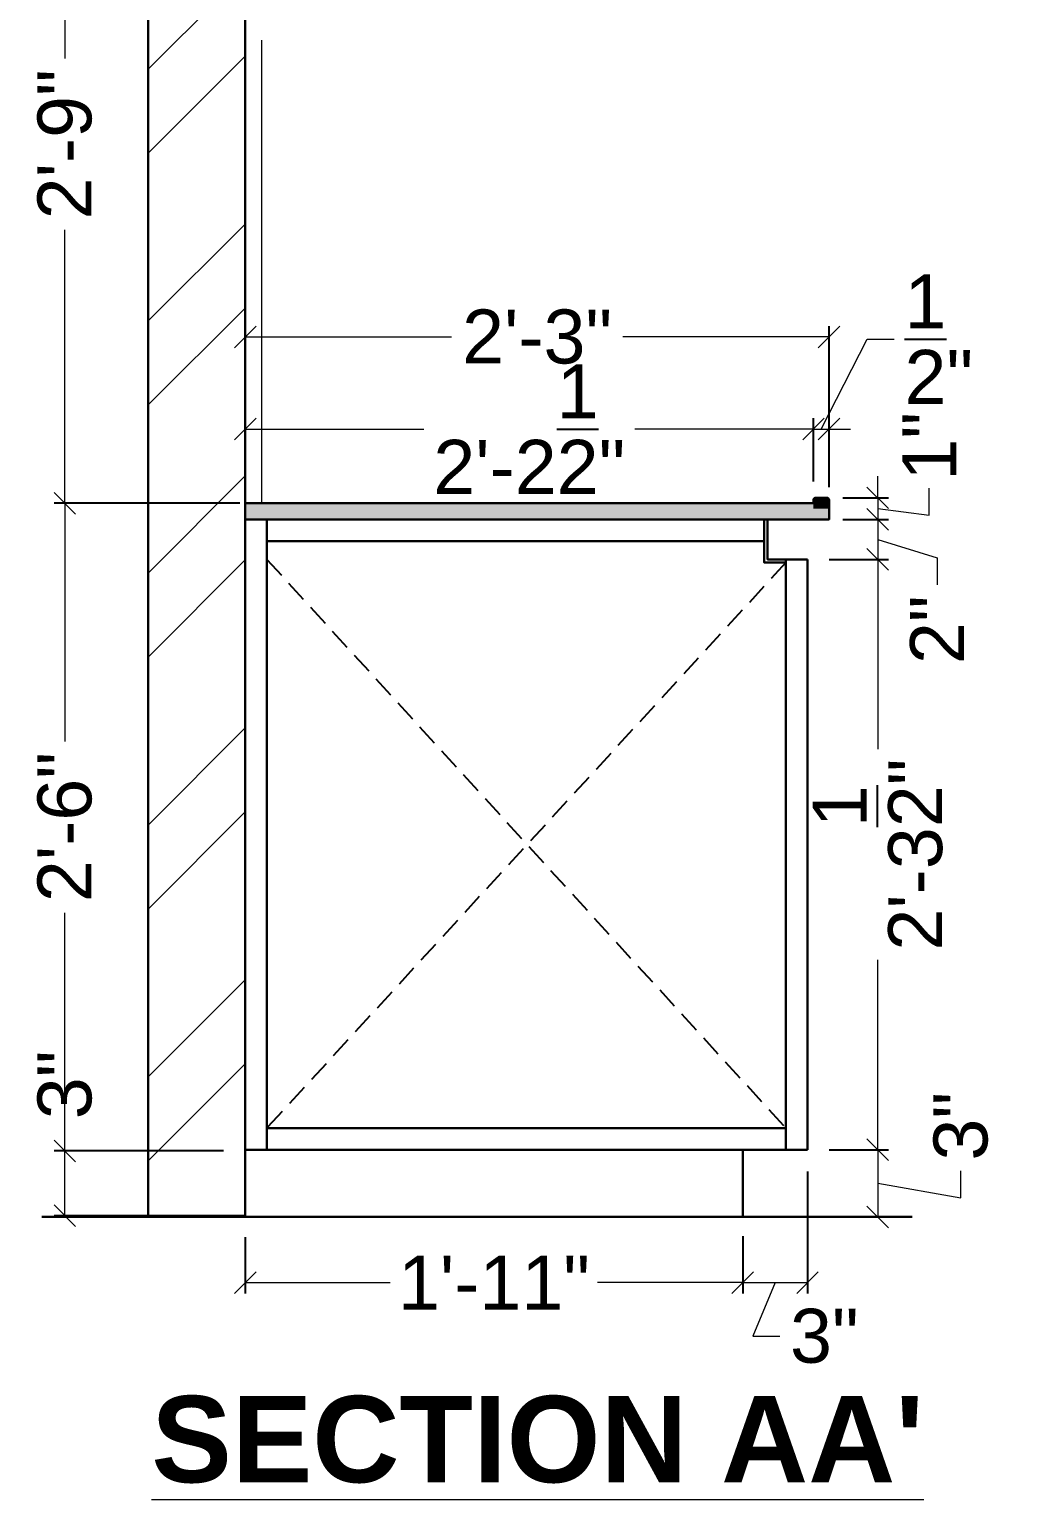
# Model space of a CAD drawing. Header units: millimetres. Extents: x 56222 to 3066687, y -650199 to -121287.
# Drawn here: x 132775.2 to 132820.7, y -185463.2 to -185395.1 of the extents above; entities that cross this region are included whole.
import ezdxf

# ---------------------------------------------------------------- set-up
doc = ezdxf.new("R2010")
doc.units = ezdxf.units.MM
doc.header["$MEASUREMENT"] = 0
doc.header["$PDMODE"] = 35
doc.linetypes.add('DASHED', pattern=[0.75, 0.5, -0.25])
doc.linetypes.add('DASHEDX2', pattern=[1.5, 1, -0.5])
doc.layers.get('Defpoints').update_dxf_attribs({"color": 220})
for name, color, linetype, lineweight in [('COLUMN', 1, 'Continuous', 30), ('DIM.', 250, 'Continuous', 13), ('dim05', 1, 'Continuous', 13), ('FURNITURE', 32, 'Continuous', 9), ('furniture dimensions', 1, 'DASHED', 0), ('hatch-wall', 8, 'Continuous', 9), ('wall', 7, 'Continuous', 30), ('XX~SLAB ( BEAM )~ ( DIM )', 7, 'Continuous', 9)]:
    doc.layers.add(name, color=color, linetype=linetype, lineweight=lineweight)
doc.styles.add('Arial', font='arial.ttf')
doc.styles.get("Standard").update_dxf_attribs({"font": 'arial.ttf', "height": 6})
doc.dimstyles.new('ISO-25', dxfattribs={"dimtxt": 2.5, "dimasz": 1, "dimexe": 0.5, "dimexo": 1, "dimtad": 0, "dimdec": 1, "dimlunit": 4, "dimtxsty": 'Standard', "dimblk": 'OBLIQUE', "dimcen": 2.5, "dimclrd": 1, "dimclre": 1, "dimclrt": 5, "dimadec": 0, "dimazin": 0, "dimtfac": 1, "dimtdec": 1, "dimtmove": 0, "dimatfit": 3, "dimfxl": 1, "dimlwd": -1, "dimarcsym": 0})

# ---------------------------------------------------------------- blocks, each defined once
blk = doc.blocks.new('_Oblique')
at = {"layer": 'wall', "color": 0, "lineweight": -2}
blk.add_line((-0.5, -0.5), (0.5, 0.5), dxfattribs=at)
blk = doc.blocks.new('*D594')
at = {"layer": 'Defpoints', "color": 0, "lineweight": 30, "transparency": 16777216}
for p in [(132776.818, -185447.029), (132785.175, -185447.029), (132785.175, -185450.029)]:
    blk.add_point(p, dxfattribs=at)
at = {"layer": 'dim05', "color": 1, "linetype": 'Continuous', "transparency": 16777216}
for p, q in [((132776.818, -185447.029), (132776.818, -185446.029)), ((132776.818, -185450.029), (132776.818, -185447.029))]:
    blk.add_line(p, q, dxfattribs=at)
at = {"layer": 'dim05', "color": 1, "linetype": 'Continuous', "lineweight": -2, "transparency": 16777216}
for p, q in [((132784.175, -185447.029), (132776.318, -185447.029)), ((132784.175, -185450.029), (132776.318, -185450.029))]:
    blk.add_line(p, q, dxfattribs=at)
at = {"layer": 'dim05', "color": 1, "transparency": 16777216}
for p, rotation in [((132776.818, -185447.029), 90), ((132776.818, -185450.029), 270)]:
    blk.add_blockref('_Oblique', p, dxfattribs=dict(at, rotation=rotation))
at = {"layer": 'dim05', "color": 5, "lineweight": 25, "transparency": 16777216, "insert": (132776.818, -185443.968), "char_height": 2.5, "attachment_point": 5, "rotation": 90, "style": 'Arial'}
blk.add_mtext('3"', dxfattribs=at)
blk = doc.blocks.new('*D595')
at = {"layer": 'Defpoints', "color": 0, "lineweight": 30, "transparency": 16777216}
for p in [(132776.818, -185417.03), (132785.175, -185417.03), (132785.175, -185447.029)]:
    blk.add_point(p, dxfattribs=at)
at = {"layer": 'dim05', "color": 1, "linetype": 'Continuous', "lineweight": -2, "transparency": 16777216}
for p, q in [((132784.175, -185417.03), (132776.318, -185417.03)), ((132784.175, -185447.029), (132776.318, -185447.029))]:
    blk.add_line(p, q, dxfattribs=at)
at = {"layer": 'dim05', "color": 1, "linetype": 'Continuous', "transparency": 16777216}
for p, q in [((132776.818, -185417.03), (132776.818, -185428.06)), ((132776.818, -185447.029), (132776.818, -185435.999))]:
    blk.add_line(p, q, dxfattribs=at)
at = {"layer": 'dim05', "color": 1, "transparency": 16777216}
for p, rotation in [((132776.818, -185417.03), 90), ((132776.818, -185447.029), 270)]:
    blk.add_blockref('_Oblique', p, dxfattribs=dict(at, rotation=rotation))
at = {"layer": 'dim05', "color": 5, "lineweight": 25, "transparency": 16777216, "insert": (132776.818, -185432.029), "char_height": 2.5, "attachment_point": 5, "rotation": 90, "style": 'Arial'}
blk.add_mtext('2\'-6"', dxfattribs=at)
blk = doc.blocks.new('*D596')
at = {"layer": 'Defpoints', "color": 0, "lineweight": 30, "transparency": 16777216}
for p in [(132776.818, -185383.78), (132786.175, -185383.78), (132785.925, -185417.03)]:
    blk.add_point(p, dxfattribs=at)
at = {"layer": 'dim05', "color": 1, "linetype": 'Continuous', "lineweight": -2, "transparency": 16777216}
for p, q in [((132785.175, -185383.78), (132776.318, -185383.78)), ((132784.925, -185417.03), (132776.318, -185417.03))]:
    blk.add_line(p, q, dxfattribs=at)
at = {"layer": 'dim05', "color": 1, "linetype": 'Continuous', "transparency": 16777216}
for p, q in [((132776.818, -185383.78), (132776.818, -185396.435)), ((132776.818, -185417.03), (132776.818, -185404.374))]:
    blk.add_line(p, q, dxfattribs=at)
at = {"layer": 'dim05', "color": 1, "transparency": 16777216}
for p, rotation in [((132776.818, -185383.78), 90), ((132776.818, -185417.03), 270)]:
    blk.add_blockref('_Oblique', p, dxfattribs=dict(at, rotation=rotation))
at = {"layer": 'dim05', "color": 5, "lineweight": 25, "transparency": 16777216, "insert": (132776.818, -185400.405), "char_height": 2.5, "attachment_point": 5, "rotation": 90, "style": 'Arial'}
blk.add_mtext('2\'-9"', dxfattribs=at)
blk = doc.blocks.new('*D598')
at = {"layer": 'Defpoints', "color": 0, "lineweight": 30, "transparency": 16777216}
for p in [(132785.175, -185450.029), (132808.216, -185449.975), (132808.216, -185453.127)]:
    blk.add_point(p, dxfattribs=at)
at = {"layer": 'dim05', "color": 1, "linetype": 'Continuous', "lineweight": -2, "transparency": 16777216}
for p, q in [((132785.175, -185451.029), (132785.175, -185453.627)), ((132808.216, -185450.975), (132808.216, -185453.627))]:
    blk.add_line(p, q, dxfattribs=at)
at = {"layer": 'dim05', "color": 1, "linetype": 'Continuous', "transparency": 16777216}
for p, q in [((132785.175, -185453.127), (132791.895, -185453.127)), ((132808.216, -185453.127), (132801.497, -185453.127))]:
    blk.add_line(p, q, dxfattribs=at)
at = {"layer": 'dim05', "color": 1, "transparency": 16777216, "rotation": 180}
blk.add_blockref('_Oblique', (132785.175, -185453.127), dxfattribs=at)
at = {"layer": 'dim05', "color": 1, "transparency": 16777216}
blk.add_blockref('_Oblique', (132808.216, -185453.127), dxfattribs=at)
at = {"layer": 'dim05', "color": 5, "lineweight": 25, "transparency": 16777216, "insert": (132796.696, -185453.127), "char_height": 2.5, "attachment_point": 5, "style": 'Arial'}
blk.add_mtext('1\'-11"', dxfattribs=at)
blk = doc.blocks.new('*D599')
at = {"layer": 'Defpoints', "color": 0, "lineweight": 30, "transparency": 16777216}
for p in [(132811.216, -185446.975), (132808.216, -185450.029), (132811.216, -185453.127)]:
    blk.add_point(p, dxfattribs=at)
at = {"layer": 'dim05', "color": 1, "linetype": 'Continuous', "lineweight": -2, "transparency": 16777216}
for p, q in [((132811.216, -185447.975), (132811.216, -185453.627)), ((132808.216, -185451.029), (132808.216, -185453.627))]:
    blk.add_line(p, q, dxfattribs=at)
at = {"layer": 'dim05', "color": 1, "linetype": 'Continuous', "transparency": 16777216}
for p, q in [((132808.216, -185453.127), (132811.216, -185453.127)), ((132809.716, -185453.127), (132808.69, -185455.607)), ((132808.69, -185455.607), (132809.94, -185455.607))]:
    blk.add_line(p, q, dxfattribs=at)
at = {"layer": 'dim05', "color": 1, "transparency": 16777216, "rotation": 180}
blk.add_blockref('_Oblique', (132808.216, -185453.127), dxfattribs=at)
at = {"layer": 'dim05', "color": 1, "transparency": 16777216}
blk.add_blockref('_Oblique', (132811.216, -185453.127), dxfattribs=at)
at = {"layer": 'dim05', "color": 5, "lineweight": 25, "transparency": 16777216, "insert": (132812, -185455.607), "char_height": 2.5, "attachment_point": 5, "style": 'Arial'}
blk.add_mtext('3"', dxfattribs=at)
blk = doc.blocks.new('*D600')
at = {"layer": 'Defpoints', "color": 0, "lineweight": 30, "transparency": 16777216}
for p in [(132811.494, -185413.596), (132785.175, -185417.03), (132811.494, -185417.03)]:
    blk.add_point(p, dxfattribs=at)
at = {"layer": 'dim05', "color": 1, "linetype": 'Continuous', "lineweight": -2, "transparency": 16777216}
for p, q in [((132785.175, -185416.03), (132785.175, -185413.096)), ((132811.494, -185416.03), (132811.494, -185413.096))]:
    blk.add_line(p, q, dxfattribs=at)
at = {"layer": 'dim05', "color": 1, "linetype": 'Continuous', "transparency": 16777216}
for p, q in [((132785.175, -185413.596), (132793.454, -185413.596)), ((132811.494, -185413.596), (132803.216, -185413.596))]:
    blk.add_line(p, q, dxfattribs=at)
at = {"layer": 'dim05', "color": 1, "transparency": 16777216, "rotation": 180}
blk.add_blockref('_Oblique', (132785.175, -185413.596), dxfattribs=at)
at = {"layer": 'dim05', "color": 1, "transparency": 16777216}
blk.add_blockref('_Oblique', (132811.494, -185413.596), dxfattribs=at)
at = {"layer": 'dim05', "color": 5, "lineweight": 25, "transparency": 16777216, "insert": (132798.335, -185413.596), "char_height": 2.5, "attachment_point": 5, "style": 'Arial'}
blk.add_mtext('2\'-2{\\H1x;\\S1/2;}"', dxfattribs=at)
blk = doc.blocks.new('*D601')
at = {"layer": 'Defpoints', "color": 0, "lineweight": 30, "transparency": 16777216}
for p in [(132812.216, -185413.596), (132811.494, -185417.03), (132812.216, -185417.03)]:
    blk.add_point(p, dxfattribs=at)
at = {"layer": 'dim05', "color": 1, "linetype": 'Continuous', "transparency": 16777216}
for p, q in [((132811.855, -185413.596), (132813.977, -185409.431)), ((132813.977, -185409.431), (132815.227, -185409.431)), ((132811.494, -185413.596), (132810.494, -185413.596)), ((132811.494, -185413.596), (132812.216, -185413.596)), ((132811.494, -185413.596), (132812.216, -185413.596)), ((132812.216, -185413.596), (132813.216, -185413.596))]:
    blk.add_line(p, q, dxfattribs=at)
at = {"layer": 'dim05', "color": 1, "linetype": 'Continuous', "lineweight": -2, "transparency": 16777216}
for p, q in [((132811.494, -185416.03), (132811.494, -185413.096)), ((132812.216, -185416.03), (132812.216, -185413.096))]:
    blk.add_line(p, q, dxfattribs=at)
at = {"layer": 'dim05', "color": 1, "transparency": 16777216}
blk.add_blockref('_Oblique', (132811.494, -185413.596), dxfattribs=at)
at = {"layer": 'dim05', "color": 1, "transparency": 16777216, "rotation": 180}
blk.add_blockref('_Oblique', (132812.216, -185413.596), dxfattribs=at)
at = {"layer": 'dim05', "color": 5, "lineweight": 25, "transparency": 16777216, "insert": (132817.301, -185409.431), "char_height": 2.5, "attachment_point": 5, "style": 'Arial'}
blk.add_mtext('{\\H1x;\\S1/2;}"', dxfattribs=at)
blk = doc.blocks.new('*D602')
at = {"layer": 'Defpoints', "color": 0, "lineweight": 30, "transparency": 16777216}
for p in [(132811.856, -185416.78), (132811.856, -185417.78), (132814.472, -185417.78)]:
    blk.add_point(p, dxfattribs=at)
at = {"layer": 'dim05', "color": 1, "linetype": 'Continuous', "transparency": 16777216}
for p, q in [((132814.472, -185416.78), (132814.472, -185415.78)), ((132816.854, -185417.59), (132816.854, -185416.34)), ((132814.472, -185416.78), (132814.472, -185417.78)), ((132814.472, -185416.78), (132814.472, -185417.78)), ((132814.472, -185417.28), (132816.854, -185417.59)), ((132814.472, -185417.78), (132814.472, -185418.78))]:
    blk.add_line(p, q, dxfattribs=at)
at = {"layer": 'dim05', "color": 1, "linetype": 'Continuous', "lineweight": -2, "transparency": 16777216}
for p, q in [((132812.856, -185416.78), (132814.972, -185416.78)), ((132812.856, -185417.78), (132814.972, -185417.78))]:
    blk.add_line(p, q, dxfattribs=at)
at = {"layer": 'dim05', "color": 1, "transparency": 16777216}
for p, rotation in [((132814.472, -185416.78), 270), ((132814.472, -185417.78), 90)]:
    blk.add_blockref('_Oblique', p, dxfattribs=dict(at, rotation=rotation))
at = {"layer": 'dim05', "color": 5, "lineweight": 25, "transparency": 16777216, "insert": (132816.854, -185414.396), "char_height": 2.5, "attachment_point": 5, "rotation": 90, "style": 'Arial'}
blk.add_mtext('1"', dxfattribs=at)
blk = doc.blocks.new('*D603')
at = {"layer": 'Defpoints', "color": 0, "lineweight": 30, "transparency": 16777216}
for p in [(132812.216, -185417.78), (132811.216, -185419.63), (132814.472, -185419.63)]:
    blk.add_point(p, dxfattribs=at)
at = {"layer": 'dim05', "color": 1, "linetype": 'Continuous', "lineweight": -2, "transparency": 16777216}
for p, q in [((132813.216, -185417.78), (132814.972, -185417.78)), ((132812.216, -185419.63), (132814.972, -185419.63))]:
    blk.add_line(p, q, dxfattribs=at)
at = {"layer": 'dim05', "color": 1, "linetype": 'Continuous', "transparency": 16777216}
for p, q in [((132814.472, -185417.78), (132814.472, -185419.63)), ((132814.472, -185418.705), (132817.218, -185419.555)), ((132817.218, -185419.555), (132817.218, -185420.805))]:
    blk.add_line(p, q, dxfattribs=at)
at = {"layer": 'dim05', "color": 1, "transparency": 16777216}
for p, rotation in [((132814.472, -185417.78), 90), ((132814.472, -185419.63), 270)]:
    blk.add_blockref('_Oblique', p, dxfattribs=dict(at, rotation=rotation))
at = {"layer": 'dim05', "color": 5, "lineweight": 25, "transparency": 16777216, "insert": (132817.218, -185422.888), "char_height": 2.5, "attachment_point": 5, "rotation": 90, "style": 'Arial'}
blk.add_mtext('2"', dxfattribs=at)
blk = doc.blocks.new('*D604')
at = {"layer": 'Defpoints', "color": 0, "lineweight": 30, "transparency": 16777216}
for p in [(132811.216, -185419.63), (132811.216, -185446.975), (132814.472, -185446.975)]:
    blk.add_point(p, dxfattribs=at)
at = {"layer": 'dim05', "color": 1, "linetype": 'Continuous', "lineweight": -2, "transparency": 16777216}
for p, q in [((132812.216, -185419.63), (132814.972, -185419.63)), ((132812.216, -185446.975), (132814.972, -185446.975))]:
    blk.add_line(p, q, dxfattribs=at)
at = {"layer": 'dim05', "color": 1, "linetype": 'Continuous', "transparency": 16777216}
for p, q in [((132814.472, -185419.63), (132814.472, -185428.422)), ((132814.472, -185446.975), (132814.472, -185438.183))]:
    blk.add_line(p, q, dxfattribs=at)
at = {"layer": 'dim05', "color": 1, "transparency": 16777216}
for p, rotation in [((132814.472, -185419.63), 90), ((132814.472, -185446.975), 270)]:
    blk.add_blockref('_Oblique', p, dxfattribs=dict(at, rotation=rotation))
at = {"layer": 'dim05', "color": 5, "lineweight": 25, "transparency": 16777216, "insert": (132814.472, -185433.303), "char_height": 2.5, "attachment_point": 5, "rotation": 90, "style": 'Arial'}
blk.add_mtext('2\'-3{\\H1x;\\S1/2;}"', dxfattribs=at)
blk = doc.blocks.new('*D605')
at = {"layer": 'Defpoints', "color": 0, "lineweight": 30, "transparency": 16777216}
for p in [(132811.216, -185446.975), (132808.216, -185450.083), (132814.472, -185450.083)]:
    blk.add_point(p, dxfattribs=at)
at = {"layer": 'dim05', "color": 1, "linetype": 'Continuous', "lineweight": -2, "transparency": 16777216}
for p, q in [((132812.216, -185446.975), (132814.972, -185446.975)), ((132809.216, -185450.083), (132814.972, -185450.083))]:
    blk.add_line(p, q, dxfattribs=at)
at = {"layer": 'dim05', "color": 1, "linetype": 'Continuous', "transparency": 16777216}
for p, q in [((132814.472, -185446.975), (132814.472, -185450.083)), ((132818.321, -185449.196), (132818.321, -185447.946)), ((132814.472, -185448.529), (132818.321, -185449.196))]:
    blk.add_line(p, q, dxfattribs=at)
at = {"layer": 'dim05', "color": 1, "transparency": 16777216}
for p, rotation in [((132814.472, -185446.975), 90), ((132814.472, -185450.083), 270)]:
    blk.add_blockref('_Oblique', p, dxfattribs=dict(at, rotation=rotation))
at = {"layer": 'dim05', "color": 5, "lineweight": 25, "transparency": 16777216, "insert": (132818.321, -185445.885), "char_height": 2.5, "attachment_point": 5, "rotation": 90, "style": 'Arial'}
blk.add_mtext('3"', dxfattribs=at)
blk = doc.blocks.new('*D606')
at = {"layer": 'Defpoints', "color": 0, "lineweight": 30, "transparency": 16777216}
for p in [(132812.216, -185409.326), (132785.175, -185417.03), (132812.216, -185417.279)]:
    blk.add_point(p, dxfattribs=at)
at = {"layer": 'dim05', "color": 1, "linetype": 'Continuous', "lineweight": -2, "transparency": 16777216}
for p, q in [((132785.175, -185416.03), (132785.175, -185408.826)), ((132812.216, -185416.279), (132812.216, -185408.826))]:
    blk.add_line(p, q, dxfattribs=at)
at = {"layer": 'dim05', "color": 1, "linetype": 'Continuous', "transparency": 16777216}
for p, q in [((132785.175, -185409.326), (132794.727, -185409.326)), ((132812.216, -185409.326), (132802.665, -185409.326))]:
    blk.add_line(p, q, dxfattribs=at)
at = {"layer": 'dim05', "color": 1, "transparency": 16777216, "rotation": 180}
blk.add_blockref('_Oblique', (132785.175, -185409.326), dxfattribs=at)
at = {"layer": 'dim05', "color": 1, "transparency": 16777216}
blk.add_blockref('_Oblique', (132812.216, -185409.326), dxfattribs=at)
at = {"layer": 'dim05', "color": 5, "lineweight": 25, "transparency": 16777216, "insert": (132798.696, -185409.326), "char_height": 2.5, "attachment_point": 5, "style": 'Arial'}
blk.add_mtext('2\'-3"', dxfattribs=at)

msp = doc.modelspace()

# ---------------------------------------------------------------- hatches: boundary and pattern name
at = {"layer": 'furniture dimensions', "true_color": 0x939598}
h = msp.add_hatch(color=252, dxfattribs=at)
h.dxf.hatch_style = 1
h.paths.add_polyline_path([(132785.175, -185417.78), (132785.175, -185417.03), (132812.216, -185417.03), (132812.216, -185417.78)])
at = {"layer": 'furniture dimensions', "lineweight": 30, "true_color": 0x939598}
h = msp.add_hatch(color=252, dxfattribs=at)
h.dxf.hatch_style = 1
h.paths.add_polyline_path([(132812.216, -185416.88, 0.416383), (132812.116, -185416.78), (132811.594, -185416.78, 0.413345), (132811.494, -185416.88), (132811.494, -185417.281), (132812.216, -185417.281)])
at = {"layer": 'hatch-wall'}
h = msp.add_hatch(dxfattribs=at)
h.set_pattern_fill('ANSI32', color=256, scale=22)
h.set_pattern_definition([(45, (4546.4395, -202267.152), (-5.83363094, 5.83363094), []), (45, (4550.329, -202267.152), (-5.83363094, 5.83363094), [])])
h.paths.add_polyline_path([(132785.169, -185341.029), (132780.682, -185341.029), (132780.688, -185450.029), (132785.175, -185450.029)])

# ---------------------------------------------------------------- linework, layer by layer
at = {"layer": 'COLUMN'}
msp.add_line((132775.753, -185450.083), (132816.068, -185450.083), dxfattribs=at)
at = {"layer": 'FURNITURE', "lineweight": 30}
for p, q in [((132811.494, -185417.03), (132785.175, -185417.03)), ((132785.175, -185417.03), (132785.175, -185449.975)), ((132812.216, -185417.03), (132812.216, -185417.529)), ((132812.216, -185417.78), (132785.175, -185417.78)), ((132786.175, -185446.975), (132786.175, -185417.78)), ((132810.216, -185417.78), (132786.175, -185417.78)), ((132809.216, -185418.78), (132786.175, -185418.78)), ((132810.216, -185419.63), (132810.216, -185446.975)), ((132810.216, -185419.63), (132811.216, -185419.63)), ((132811.216, -185419.63), (132811.216, -185446.975)), ((132810.216, -185445.975), (132786.175, -185445.975)), ((132811.216, -185446.975), (132785.175, -185446.975)), ((132808.216, -185446.975), (132808.216, -185450.083)), ((132808.216, -185446.975), (132811.216, -185446.975)), ((132808.216, -185450.083), (132785.175, -185450.083))]:
    msp.add_line(p, q, dxfattribs=at)
at = {"layer": 'FURNITURE', "lineweight": 30, "ltscale": 0.4}
msp.add_line((132811.594, -185416.78), (132812.117, -185416.78), dxfattribs=at)
at = {"layer": 'FURNITURE', "linetype": 'DASHEDX2', "lineweight": 25}
for p, q in [((132786.175, -185419.63), (132810.216, -185445.975)), ((132810.216, -185419.78), (132786.175, -185445.975))]:
    msp.add_line(p, q, dxfattribs=at)
at = {"layer": 'FURNITURE', "lineweight": 30, "ltscale": 0.4}
msp.add_lwpolyline([(132811.494, -185417.03), (132811.494, -185416.88, -0.414214), (132811.594, -185416.78), (132812.116, -185416.78, -0.414214), (132812.216, -185416.88), (132812.216, -185417.78), (132810.267, -185417.78)], format="xyb", dxfattribs=at)
at = {"layer": 'FURNITURE', "lineweight": 30}
msp.add_lwpolyline([(132809.366, -185417.93), (132809.366, -185417.78), (132809.216, -185417.78), (132809.216, -185419.78), (132810.216, -185419.78), (132810.216, -185419.63), (132809.366, -185419.63), (132809.366, -185417.93)], close=True, dxfattribs=at)
at = {"layer": 'XX~SLAB ( BEAM )~ ( DIM )', "color": 242, "lineweight": 15, "true_color": 0xcd2027}
msp.add_line((132785.925, -185395.585), (132785.925, -185417.03), dxfattribs=at)
at = {"layer": 'XX~SLAB ( BEAM )~ ( DIM )', "lineweight": 30}
msp.add_lwpolyline([(132785.175, -185450.029), (132780.675, -185450.029), (132780.675, -185341.029), (132785.175, -185341.029)], close=True, dxfattribs=at)

# ---------------------------------------------------------------- texts
at = {"layer": 'DIM.', "color": 1, "insert": (132780.828, -185458.377), "char_height": 4, "attachment_point": 1}
msp.add_mtext_dynamic_manual_height_columns("{\\fArial|b1|i0|c0|p34;\\LSECTION AA'}", width=111.55884, gutter_width=1, heights=[0], dxfattribs=at)

# ---------------------------------------------------------------- dimensions: what is measured, and where the dimension line sits
at = {"layer": 'dim05', "color": 27, "lineweight": 25, "true_color": 0x7d5120}
for base, p1, p2, override, picture, middle in [((132776.817933, -185383.779618), (132785.925424, -185417.029616), (132786.175424, -185383.779618), {"dimtxsty": 'Arial'}, '*D596', (132776.817933, -185400.404617)), ((132776.818, -185417.03), (132785.175, -185447.029), (132785.175, -185417.03), {"dimtxsty": 'Arial'}, '*D595', (132776.818, -185432.029)), ((132814.472, -185446.975), (132811.216, -185419.63), (132811.216, -185446.975), {"dimtxsty": 'Arial', "dimtmove": 1}, '*D604', (132814.472, -185433.303)), ((132776.818, -185447.029), (132785.175, -185450.029), (132785.175, -185447.029), {"dimtxsty": 'Arial'}, '*D594', (132776.818, -185443.968))]:
    dim = msp.add_linear_dim(base=base, p1=p1, p2=p2, angle=90, dimstyle='ISO-25', override=override, dxfattribs=at)
    dim.commit()
    dim.dimension.update_dxf_attribs({"geometry": picture, "text_midpoint": middle})
for base, p1, p2, picture, middle in [((132812.216, -185413.596), (132811.494, -185417.03), (132812.216, -185417.03), '*D601', (132815.852, -185409.431)), ((132811.216, -185453.127), (132808.216, -185450.029), (132811.216, -185446.975), '*D599', (132810.565, -185455.607))]:
    dim = msp.add_linear_dim(base=base, p1=p1, p2=p2, dimstyle='ISO-25', override={"dimtxsty": 'Arial', "dimtmove": 1}, dxfattribs=at)
    dim.commit()
    dim.dimension.update_dxf_attribs({"geometry": picture, "text_midpoint": middle, "dimtype": 160})
for base, p1, p2, picture, middle in [((132812.216, -185409.326), (132785.175, -185417.03), (132812.216, -185417.279), '*D606', (132798.696, -185409.326)), ((132811.494, -185413.596), (132785.175, -185417.03), (132811.494, -185417.03), '*D600', (132798.335, -185413.596)), ((132808.216, -185453.127), (132785.175, -185450.029), (132808.216, -185449.975), '*D598', (132796.696, -185453.127))]:
    dim = msp.add_linear_dim(base=base, p1=p1, p2=p2, dimstyle='ISO-25', override={"dimtxsty": 'Arial'}, dxfattribs=at)
    dim.commit()
    dim.dimension.update_dxf_attribs({"geometry": picture, "text_midpoint": middle})
for base, p1, p2, picture, middle in [((132814.472, -185417.78), (132811.856, -185416.78), (132811.856, -185417.78), '*D602', (132816.854, -185415.715)), ((132814.472268295, -185419.629618074), (132812.216408035, -185417.779618074), (132811.216408035, -185419.629618074), '*D603', (132817.218487515, -185421.429967052)), ((132814.472, -185450.083), (132811.216, -185446.975), (132808.216, -185450.083), '*D605', (132818.321, -185447.321))]:
    dim = msp.add_linear_dim(base=base, p1=p1, p2=p2, angle=90, dimstyle='ISO-25', override={"dimtxsty": 'Arial', "dimtmove": 1}, dxfattribs=at)
    dim.commit()
    dim.dimension.update_dxf_attribs({"geometry": picture, "text_midpoint": middle, "dimtype": 160})

doc.saveas('drawing.dxf')
